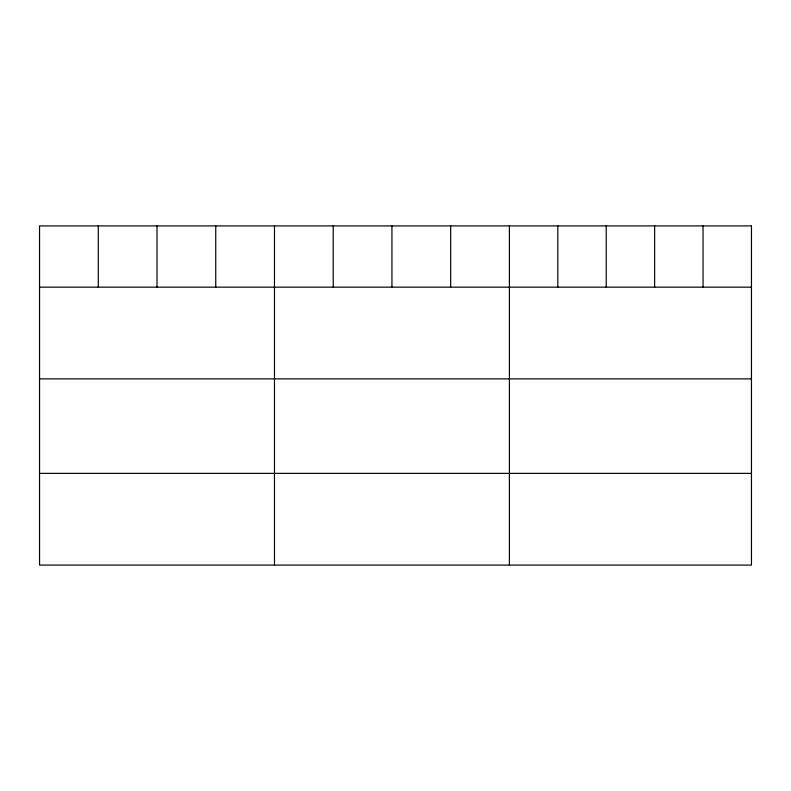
<?xml version="1.0" encoding="UTF-8"?>
<svg xmlns="http://www.w3.org/2000/svg" width="791" height="791" viewBox="0 0 791 791"><rect width="100%" height="100%" fill="white"/><g stroke="black" fill="none" stroke-linecap="round" stroke-linejoin="round"><path stroke-width="1.19" d="M39.55 287.163L751.45 287.163M39.55 378.879L751.45 378.879M39.55 473.364L751.45 473.364M703.041 225.919L703.041 287.163M654.632 225.919L654.632 287.163M606.222 225.919L606.222 287.163M557.813 225.919L557.813 287.163M509.404 225.919L509.404 565.081M450.672 225.919L450.672 287.163M391.94 225.919L391.94 287.163M333.209 225.919L333.209 287.163M274.477 225.919L274.477 565.081M215.745 225.919L215.745 287.163M157.014 225.919L157.014 287.163M98.282 225.919L98.282 287.163M751.45 225.919L39.55 225.919L39.55 565.081L751.45 565.081L751.45 225.919"/></g></svg>
